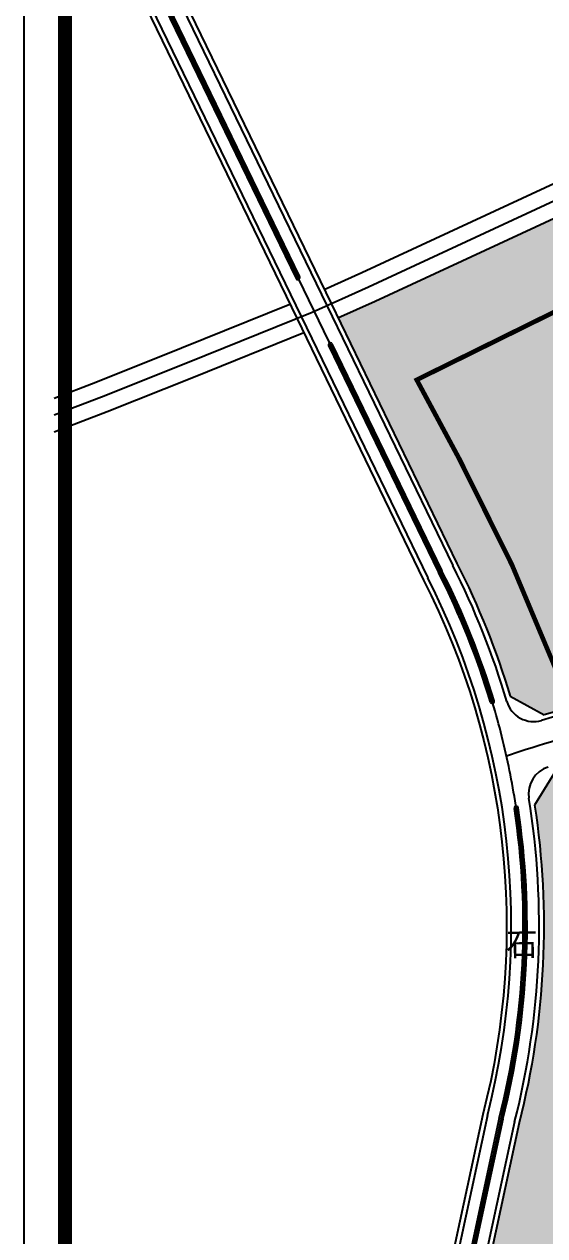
# Model space of a CAD drawing. Extents: x 2442 to 11417, y 1140 to 9206.
# Drawn here: x 2442 to 3001, y 5862 to 7163 of the extents above; entities that cross this region are included whole.
import ezdxf

# ---------------------------------------------------------------- set-up
doc = ezdxf.new("R2010")
doc.units = 0
doc.header["$LTSCALE"] = 1000
doc.header["$MEASUREMENT"] = 0
doc.linetypes.add('DASHDOT', pattern=[25.4, 12.7, -6.35, 0, -6.35])
for name, color, linetype in [('DL-ZX', 1, 'Continuous'), ('FGX', 212, 'Continuous'), ('RD-中线', 7, 'DASHDOT'), ('RD-侧石线', 5, 'Continuous'), ('RD-红线', 1, 'Continuous'), ('RD-绿线', 3, 'Continuous'), ('YD-G1', 100, 'Continuous'), ('YD-G2', 94, 'Continuous'), ('YD-W1', 181, 'Continuous'), ('路名', 7, 'Continuous')]:
    doc.layers.add(name, color=color, linetype=linetype)
doc.styles.add('黑体', font='simhei.ttf')

msp = doc.modelspace()

# ---------------------------------------------------------------- hatches: boundary and pattern name
at = {"layer": 'YD-G1'}
msp.add_hatch(color=256, dxfattribs=at).paths.add_polyline_path([(3611.451633703968, 5708.662433981141, 0.01330792072000938), (3620.384308282728, 5749.421325438768), (3580.185898033353, 5764.949069972006), (3464.565328965113, 5981.804769506019), (3441.666124259442, 5981.80476950605), (3442.896464511628, 5958.197964933267), (3466.819440649861, 5821.657623369399), (3463.047626633386, 5790.146022283782), (3436.466070908107, 5732.235911556643), (3398.720947912157, 5733.829820866463), (3372.139392186171, 5769.957205279416), (3334.925830920327, 5781.645523091678), (3284.952860787249, 5781.114219987851), (3244.549543672272, 5741.267713849777), (3220.094620336073, 5698.233739555749), (3226.442523579177, 5600.783252810206), (3192.41833270498, 5542.873317331606), (3158.394527278237, 5478.056441471639), (3128.62360117304, 5381.362606046806), (3084.498581009202, 5372.330803751947), (3046.221510814263, 5372.862106854422), (3028.678046375946, 5397.301173455258), (2980.300146902071, 5408.458188164335), (2954.734301950637, 5499.824623539141), (2935.595766852719, 5571.016786158546), (2957.928683426853, 5661.014134744482), (2994.611068430902, 5756.114236091506), (3005.243459439396, 5821.993542908031), (3047.293885526789, 5835.445920200622), (3112.152125977989, 5907.169561155041), (3113.224115224333, 5974.751245824575), (3077.605239148297, 6073.5702936632), (3060.075266127444, 6156.18284451088), (3049.7472912307, 6194.264917295067, 0.01294370497946412), (3048.556349989558, 6241.28102393862), (3066.757195343151, 6263.283609040313), (3159.144183584276, 6283.842279472254), (3177.928085023765, 6268.150377666697), (3178.124757262463, 6263.65782225023), (3188.254882184421, 6213.393254302488), (3214.836052441475, 6182.57872569269), (3255.239755025927, 6160.264696274997), (3314.250045508674, 6142.201091685833), (3350.932045044334, 6149.638984669826), (3380.702971150669, 6165.046248975245), (3409.94272099587, 6163.98364276897), (3423.764867854705, 6119.88706226756), (3466.826379089918, 6070.477450732457), (3459.383743930674, 6046.569687235693), (3440.238270391739, 6009.201310546646), (3440.62376357207, 6001.804769505929), (3476.567077325675, 6001.804769506059), (3594.333455686288, 5780.924431632214), (3623.954823968035, 5769.482361248473, 0.03621810677270752), (3634.233243481327, 5882.446907925591), (3547.589359758262, 5911.269407144488), (3547.589359757725, 5988.051420940966), (3505.19791964718, 6121.471934331754), (3592.240491588998, 6150.348246428965, 0.01969970908116367), (3569.984515297989, 6207.952654452121), (3501.579867541714, 6207.952654451833), (3442.165511119019, 6267.002757017985), (3341.171411053219, 6241.886542205481), (3275.806850146675, 6273.583245039172), (3213.347124557073, 6400.505231072915), (3191.605254459606, 6398.269357742282, 0.04690604553102048), (3013.494080406406, 6362.864760961769), (2989.925024619526, 6324.270526244373, -0.100477454016636), (2973.237313801161, 5983.07477526868), (2898.080230835802, 5634.212029532719, 0.07885671588347282), (2863.900524211673, 5291.352699381935), (2864.057081062656, 5288.786685466805), (2898.438368019684, 5260.943564630978), (2898.438480864355, 5260.943581506661), (3226.612571571695, 5310.021172753981), (3207.226803857571, 5439.650735462718), (3240.75912399576, 5515.2233634103), (3352.440299266846, 5669.927955056695), (3382.698272126434, 5674.452957078366), (3474.188418792466, 5670.589491153921)])
at = {"layer": 'YD-G2'}
h = msp.add_hatch(color=256, dxfattribs=at)
edge = h.paths.add_edge_path()
edge.add_line((3697.370632273802, 6559.415047922765), (3692.85844544604, 6578.899404982501))
edge.add_arc((3929.748253903432, 5555.970659346827), 1049.999999999408, 103.0387122054541, 104.4430607424017)
edge.add_line((3667.859608826642, 6572.786442848736), (3645.316976331967, 6566.980416254471))
edge.add_line((3645.316976331967, 6566.980416254471), (3609.559408560561, 6557.672436286995))
edge.add_line((3609.559408560561, 6557.672436286995), (3593.125719727617, 6553.394436613496))
edge.add_line((3593.125719727617, 6553.394436613496), (3587.947710727589, 6552.225591613285))
edge.add_line((3587.947710727589, 6552.225591613285), (3579.706617727577, 6550.023726613103))
edge.add_line((3579.706617727577, 6550.023726613103), (3544.648790511645, 6541.028756360824))
edge.add_line((3544.648790511643, 6541.028756360824), (3531.160628615404, 6537.571692244916))
edge.add_line((3531.160628615404, 6537.571692244916), (3522.435594130124, 6535.329972418791))
edge.add_line((3522.435594130124, 6535.329972418791), (3511.12720807181, 6532.416700963697))
edge.add_line((3511.12720807181, 6532.416700963697), (3497.080665870037, 6528.798100082038))
edge.add_line((3497.080665870037, 6528.798100082038), (3479.750559853381, 6524.337490993852))
edge.add_line((3479.750559853381, 6524.337490993852), (3465.347547571249, 6520.637438505789))
edge.add_line((3465.347547571249, 6520.637438505789), (3445.280911571601, 6515.546077505982))
edge.add_line((3445.280911571601, 6515.546077505982), (3439.0161285705, 6514.283294505746))
edge.add_line((3439.016128570498, 6514.283294505746), (3422.810186570725, 6511.730510505682))
edge.add_line((3422.810186570727, 6511.730510505682), (3416.431812570956, 6510.828304505744))
edge.add_line((3416.431812570954, 6510.828304505744), (3401.522730570814, 6509.5126185057))
edge.add_line((3401.522730570814, 6509.5126185057), (3385.504815931235, 6508.537707805465))
edge.add_line((3385.504815931235, 6508.537707805465), (3380.916410570891, 6508.406613505746))
edge.add_line((3380.91641057089, 6508.406613505746), (3363.045919570955, 6510.194587505722))
edge.add_line((3363.045919570955, 6510.194587505722), (3336.166179253381, 6514.385830556974))
edge.add_line((3336.166179253381, 6514.385830556974), (3315.294570348666, 6517.940284044542))
edge.add_line((3315.294570348666, 6517.940284044542), (3286.806336072972, 6522.856461629737))
edge.add_line((3286.806336072972, 6522.856461629737), (3266.155450237517, 6526.40719830059))
edge.add_line((3266.155450237517, 6526.40719830059), (3249.606362594537, 6530.074163470415))
edge.add_line((3249.606362594539, 6530.074163470415), (3225.473480395391, 6536.459375798702))
edge.add_line((3225.473480395391, 6536.459375798702), (3226.146181390272, 6539.589597979561))
edge.add_line((3226.146181390272, 6539.589597979561), (3209.567717672375, 6543.53629550103))
edge.add_line((3209.567717672375, 6543.53629550103), (3200.30458075446, 6545.554186725993))
edge.add_line((3200.304580754462, 6545.554186725993), (3182.870012693922, 6547.552532190457))
edge.add_line((3182.87001269392, 6547.552532190457), (3164.822938186819, 6546.265034244862))
edge.add_line((3164.822938186819, 6546.265034244862), (3146.055686597017, 6540.712362615394))
edge.add_line((3146.055686597019, 6540.712362615394), (3131.304163837691, 6533.02478596568))
edge.add_line((3131.304163837691, 6533.02478596568), (3021.080704089312, 6450.268407021648))
edge.add_line((3021.080704089312, 6450.268407021648), (2965.562963365866, 6582.411915855956))
edge.add_line((2965.562963365866, 6582.411915855956), (2908.849048509093, 6696.5384398466))
edge.add_line((2908.849048509093, 6696.5384398466), (2863.223773654841, 6781.251659055707))
edge.add_line((2863.223773654841, 6781.251659055707), (3400.248813995917, 7046.237573751714))
edge.add_line((3400.248813995917, 7046.237573751714), (3477.251837871318, 6956.691479056452))
edge.add_arc((3536.269131882229, 7006.923032960642), 77.49999999999986, 117.82251640942789, 220.4021955667086, ccw=False)
edge.add_line((3500.097228918003, 7075.463848800157), (3561.84765071835, 7108.052172093434))
edge.add_line((3561.84765071835, 7108.052172093434), (3878.42400479129, 7270.735379996549))
edge.add_line((3878.42400479129, 7270.735379996549), (3967.455656759004, 7309.428304088927))
edge.add_line((3967.455656759003, 7309.428304088927), (3979.192146944108, 7314.411857503028))
edge.add_line((3979.192146944108, 7314.411857503028), (3992.987513983435, 7335.274523424045))
edge.add_line((3992.987513983435, 7335.274523424045), (3992.907128075105, 7440.284627835356))
edge.add_line((3992.907128075105, 7440.284627835356), (3923.838989827485, 7410.956885832454))
edge.add_line((3923.838989827487, 7410.956885832454), (3831.099914191991, 7370.652725068991))
edge.add_line((3831.099914191989, 7370.652725068991), (3510.806241643651, 7206.059250379605))
edge.add_line((3510.806241643653, 7206.059250379605), (3375.539085844393, 7134.673020592435))
edge.add_line((3375.539085844393, 7134.673020592435), (3237.461786935193, 7063.104995649179))
edge.add_line((3237.461786935191, 7063.104995649179), (3143.616326979316, 7017.376367312003))
edge.add_line((3143.616326979316, 7017.376367312003), (3054.865336366916, 6975.428835983951))
edge.add_line((3054.865336366916, 6975.428835983951), (2818.507081464675, 6865.768191956518))
edge.add_line((2818.507081464675, 6865.768191956518), (2778.612970477196, 6847.84059127358))
edge.add_line((2778.612970477194, 6847.84059127358), (2906.44618980154, 6584.003272136689))
edge.add_arc((2141.215691364474, 6194.774499287637), 858.5317427747333, 16.703447588468293, 26.959824334057316, ccw=False)
edge.add_line((2963.521860779474, 6441.532107263261), (3000.296534532923, 6421.532198656534))
edge.add_arc((3290.834034603849, 5433.358144629348), 1029.999999999994, 95.87149834787658, 106.38410080578649, ccw=False)
edge.add_line((3185.467391770268, 6457.954587419371), (3303.744722011954, 6470.117898446447))
edge.add_arc((3199.401056293211, 7484.766802956952), 1019.999999999997, 275.8714983478796, 284.4430607424024)
edge.add_line((3453.807168653675, 6497.002898983119), (3672.847963970933, 6553.418523162966))
edge.add_arc((3929.748253903472, 5555.970659346593), 1029.999999999645, 103.03871220545341, 104.44306074240251, ccw=False)
at = {"layer": 'YD-W1'}
msp.add_hatch(color=256, dxfattribs=at).paths.add_polyline_path([(3477.251837871308, 6956.691479056304), (3400.248813995915, 7046.237573751712), (2863.223773654841, 6781.251659055705), (2908.849048509112, 6696.538439846574), (2965.562963365865, 6582.411915855965), (3021.080704089312, 6450.268407021649), (3131.304163837689, 6533.024785965682), (3146.055686597012, 6540.71236261539), (3164.822938186815, 6546.265034244863), (3182.870012693924, 6547.552532190458), (3200.304580754466, 6545.554186725989), (3209.56771767226, 6543.53629550104), (3226.146181390272, 6539.589597979561), (3225.473480395391, 6536.459375798703), (3249.606362594535, 6530.074163470415), (3266.1554502375, 6526.407198300588), (3286.806336072972, 6522.856461629737), (3315.294570348822, 6517.94028404439), (3336.166179253321, 6514.385830556993), (3383.334410703275, 6666.228395168205), (3410.35738423845, 6673.683883997613), (3413.788304386311, 6712.832812949083), (3429.422101870703, 6716.844571692869), (3494.329523318098, 6733.500525329728), (3559.237008834834, 6750.156238690019), (3580.96227299999, 6753.295462000652), (3638.601725542847, 6767.120720853325)])

# ---------------------------------------------------------------- linework, layer by layer
at = {"color": 1, "linetype": 'Continuous', "const_width": 5, "flags": 128}
msp.add_lwpolyline([(3021.080704089312, 6450.268407021649), (2965.562963365868, 6582.411915855948), (2908.849048509088, 6696.538439846598), (2863.223773654841, 6781.251659055706), (3400.248813995917, 7046.237573751714)], dxfattribs=at)
at = {"layer": 'DL-ZX', "color": 0}
msp.add_lwpolyline([(2441.528672713594, 9205.760137742089), (10646.55832251512, 9205.760137742089), (10646.55832251512, 2187.230568736437), (2441.528672713594, 2187.230568736437)], close=True, dxfattribs=at)
at = {"layer": 'DL-ZX', "color": 7, "const_width": 15}
msp.add_lwpolyline([(10616.09890074283, 9151.603718733415), (2485.33138872683, 9151.603718733415), (2485.33138872683, 2226.168721266091), (10616.09890074283, 2226.168721266091)], close=True, dxfattribs=at)
at = {"layer": 'FGX'}
msp.add_lwpolyline([(3336.166179253429, 6514.385830556974), (3315.294570348866, 6517.940284044482), (3286.806336072972, 6522.856461629737), (3266.155450237507, 6526.407198300585), (3249.606362594524, 6530.074163470417), (3225.473480395391, 6536.459375798702), (3226.146181390272, 6539.58959797956), (3209.567717672326, 6543.53629550105), (3200.304580754484, 6545.554186725989), (3182.870012693922, 6547.552532190457), (3164.822938186815, 6546.265034244861), (3146.055686597014, 6540.712362615392), (3131.304163837689, 6533.024785965681), (3021.080704089312, 6450.268407021649), (2965.562963365868, 6582.411915855948), (2908.849048509088, 6696.538439846598), (2863.223773654841, 6781.251659055706), (3400.248813995917, 7046.237573751714), (3477.251837871318, 6956.691479056452)], dxfattribs=at)
at = {"layer": 'RD-中线', "flags": 128}
msp.add_lwpolyline([(2473.781300400035, 6743.532823594392), (2524.590804514326, 6762.935142039066), (2616.887325921873, 6799.886644264371), (2751.057140934357, 6854.095192893273), (2811.445348738305, 6881.232423143316), (3047.655671404125, 6990.824432613137), (3136.260534385141, 7032.702897744521), (3229.825773115683, 7078.294981039266), (3367.66023050257, 7149.737136717602), (3502.953717170523, 7221.137262423589), (3823.819284868945, 7386.024624310316), (3917.128733376479, 7426.576667638546), (4038.798007324052, 7478.239926074897), (4128.544189756398, 7512.70131461285), (4165.467446266399, 7527.483776148802), (4212.113891943842, 7545.913252539628), (4288.278277497457, 7572.963404789091), (4365.734316644846, 7600.035645082671), (4441.939229316522, 7625.869983970987), (4483.712122002853, 7639.39678509272), (4534.090359790238, 7655.384604772473), (4558.680448335999, 7662.768203702817), (4656.862094908538, 7693.478494058444), (4756.347238285767, 7720.829151184308), (4802.33404680897, 7732.551445774373), (4901.668414570526, 7753.586640297863, -0.01997128627240731), (5209.990485058541, 7816.950801423667), (5216.305422979232, 7818.005384882844), (5284.300590530856, 7829.090223090687), (5370.384351078565, 7842.443257781362, -0.01037787082017066), (5827.975049966377, 7898.232067271832), (6046.820756021112, 7923.069510358559), (6432.233956105305, 7971.97049381935)], format="xyb", dxfattribs=at)
at = {"layer": 'RD-中线'}
for points in [[(2474.22921861312, 7430.195455579121), (2888.53244534439, 6575.107449288524, -0.182062166676204), (2953.764189432582, 5987.650328968844), (2878.62222904577, 5638.857778930976, 0.07876266502510072), (2843.935880535926, 5290.163648418185), (2920.998457508027, 4027.084814333143, -0.05732828391942588), (2892.34557485002, 3520.175388721957), (2697.149811940973, 2211.522542407043)], [(6377.874938791787, 7016.57200000093), (5727.945420785974, 7043.806720157228, 0.1379512792576534), (4147.077328709773, 6669.832112719373, -0.07350594465823158), (3873.351040768013, 6566.889318039734), (3718.385881960674, 6533.378428768345, 0.009777899448337195), (3680.330496687417, 6524.366643634324), (3461.289701370159, 6467.951019454476, -0.03741794478797261), (3306.813653356623, 6440.275283607903), (3188.536323114937, 6428.111972580827, 0.05498476638893671), (2974.184855312193, 6381.900867575398), (2959.693708951652, 6377.063331541385)]]:
    msp.add_lwpolyline(points, format="xyb", dxfattribs=at)
at = {"layer": 'RD-侧石线'}
for p, q in [((2473.781300400035, 7465.521167903505), (2766.63479958883, 6861.095475316546)), ((2473.781300400035, 7396.718676463168), (2739.042625918941, 6849.24097571033)), ((2766.634799588781, 6861.095475316525), (2901.967660159589, 6581.779509460055)), ((2739.042625918799, 6849.240975710271), (2875.097803483022, 6568.434206601502)), ((2939.159961125484, 5991.084848806627), (2864.028180756643, 5642.339552189547)), ((2968.368946409948, 5984.218263113003), (2893.215809580175, 5635.373834476321))]:
    msp.add_line(p, q, dxfattribs=at)
at = {"layer": 'RD-侧石线', "flags": 128}
for points in [[(2763.781756161687, 6878.451005727086), (2804.383616011994, 6896.696654330051), (3040.446006441287, 7006.22002924183), (3128.904741791133, 7048.029428176139), (3222.1897592963, 7093.484966429343), (3359.781375160621, 7164.801252842293), (3495.101192697306, 7236.215274467054), (3816.538655545841, 7401.396523552103), (3910.418476925475, 7442.196449445578), (4032.426905533837, 7494.003719876481), (4122.337652874439, 7528.52829923866), (4159.184847875269, 7543.280309064174), (4206.14400960656, 7561.833335986237), (4282.628980030748, 7588.997345511967), (4360.200626365029, 7616.109992539719), (4436.59135717044, 7642.0073259048), (4478.522342457331, 7655.585320205333), (4529.074448991974, 7671.628318119087), (4553.698347295402, 7679.022069013065), (4652.069918914171, 7709.791766127338), (4751.994062066715, 7737.263113959481), (4798.471948182405, 7749.110586973902), (4897.864535924695, 7770.158110247998, -0.01995157338209141), (5207.213054084636, 7833.722396747558)], [(2778.612970477194, 6847.84059127358), (2818.507081464732, 6865.768191956579), (3054.865336366969, 6975.42883598398), (3143.616326979272, 7017.376367311972), (3237.461786935182, 7063.104995649191), (3375.539085844466, 7134.673020592446), (3510.806241643688, 7206.059250379659), (3831.099914191986, 7370.652725068993), (3923.838989827473, 7410.956885832447), (4045.169109114206, 7462.476132273778), (4134.750726638184, 7496.874329987039), (4171.750044657525, 7511.687243233897), (4218.083774281227, 7529.993169093951), (4293.927574964117, 7556.929464065284), (4371.268006924787, 7583.961297625157), (4447.287101462549, 7609.732642036706), (4488.901901548503, 7623.208249979177), (4539.106270588563, 7639.140891425393), (4563.662549376546, 7646.514338391636), (4661.654270902785, 7677.165221990015), (4760.700414504829, 7704.395188408204), (4806.196145435541, 7715.992304573911), (4905.472902217512, 7737.015299309855, -0.01999112712901691), (5212.767866897937, 7800.17919789492)]]:
    msp.add_lwpolyline(points, format="xyb", dxfattribs=at)
for points in [[(2473.781300400035, 6761.730131203579), (2518.398880742683, 6778.767977117579), (2610.543887576343, 6815.658819515897), (2726.966927172525, 6862.697149282973)], [(2473.781300400035, 6725.33551598371), (2530.782728285967, 6747.102306960552), (2623.230764267395, 6784.114469013311), (2741.825516712786, 6832.030234601483)]]:
    msp.add_lwpolyline(points, dxfattribs=at)
at = {"layer": 'RD-侧石线'}
for centre, radius, start, end in [((2141.215691363876, 6194.774499287661), 853.5317427753268, 16.39797875575054, 26.96306775753597), ((2141.215691363876, 6194.774499287661), 823.5317427753535, 345.6800304855042, 26.9831444821025), ((3290.834034603853, 5433.358144629347), 1024.999999999995, 95.87149834782998, 106.635363957734), ((2988.808838839283, 6444.202238010401), 30, 196.3979787557505, 286.635363957734), ((3013.277414394481, 6336.678310781936), 30, 107.0802419510008, 189.2422899979312), ((2141.215691363643, 6194.774499287659), 853.5317427756144, 345.7183750529607, 9.2422899979312)]:
    msp.add_arc(centre, radius, start, end, dxfattribs=at)
at = {"layer": 'RD-红线'}
for points in [[(2473.781300400053, 7476.988249810697), (2771.197363319268, 6863.145798500261)], [(2473.781300400035, 7385.25159455673), (2734.396221942714, 6847.363691942208)], [(2963.521860779474, 6441.532107263261), (3000.296534532923, 6421.532198656534)], [(3013.494080406406, 6362.86476096177), (2989.925024619526, 6324.270526244373)]]:
    msp.add_lwpolyline(points, dxfattribs=at)
for points in [[(2771.197363319599, 6863.14579850041), (2906.446189801542, 6584.003272136689, -0.04478178517025188), (2963.521860779474, 6441.532107263261, -0.04478178517025188)], [(2734.396221942574, 6847.363691942151), (2870.619719579034, 6566.209523961122, -0.18224091502655), (2934.292004995452, 5992.230245636638), (2859.163395641284, 5643.499668189203, 0.07867110388269627), (2823.971252551695, 5288.974340203193), (2901.033826710158, 4025.895552182439, -0.05735108977643474), (2872.598315560455, 3523.353213494048), (2846.640415959344, 3349.323415456922), (2819.033750314096, 3331.870493735122), (2473.781300400035, 3437.993145703835)], [(3787.238823266565, 6592.486280636298), (3782.299942964755, 6577.89314299052), (3712.045010802374, 6562.700661851005, 0.009777899448337122), (3672.847963970933, 6553.418523162966), (3453.807168653675, 6497.002898983119, -0.03741794478797261), (3303.744722011954, 6470.117898446447), (3185.467391770268, 6457.954587419371, 0.04590207934013201), (3000.296534532923, 6421.532198656534)], [(2989.925024619526, 6324.270526244373, -0.1004774540166407), (2973.237313801159, 5983.074775268665), (2898.080230835802, 5634.212029532719, 0.07885671588347094), (2863.900524211673, 5291.352699381943), (2864.057081062656, 5288.786685466807), (2898.438368019684, 5260.94356463098), (2898.438480864355, 5260.943581506661)]]:
    msp.add_lwpolyline(points, format="xyb", dxfattribs=at)
at = {"layer": 'RD-绿线'}
for p, q in [((2474.184426791369, 7434.87473500127), (2737.305743085506, 6891.813838426659)), ((2474.274010434674, 7425.516176155992), (2733.70601596316, 6890.069715539057)), ((2772.188200824568, 6819.81929598009), (2890.323774550807, 6575.997124942001)), ((2768.588473702219, 6818.075173092953), (2886.741126322666, 6574.217752613328)), ((2951.81692813603, 5988.108121720996), (2876.676382761179, 5639.322139859598)), ((2955.711460126769, 5987.192579837695), (2880.568067015038, 5638.393379404246))]:
    msp.add_line(p, q, dxfattribs=at)
for centre, radius, start, end in [((2735.505879524329, 6890.941776983324), 2.000000000000153, 205.8508984488699, 25.85089844886988), ((2770.388337263392, 6818.947234536754), 2.000000000000153, 25.85089844886988, 205.8508984488699), ((2141.215691360514, 6194.774499280554), 836.5317427780399, 16.70344758896649, 26.97431203004465), ((2141.215691383619, 6194.774499287294), 840.5317427542462, 16.70344758896649, 26.9716356500154), ((2944.365756734669, 6435.783744199516), 1.999999999950302, 196.7034475888866, 16.70344758896649), ((2141.215691363017, 6194.774499280577), 836.5317427757291, 345.6968996616628, 8.675278042762725), ((2141.215691363308, 6194.77449928058), 840.5317427755102, 345.7020112605014, 8.675278042762725), ((2970.153843397027, 6321.253840417987), 2.000000006264919, 8.675278042762725, 188.6816661805882)]:
    msp.add_arc(centre, radius, start, end, dxfattribs=at)

# ---------------------------------------------------------------- texts
at = {"layer": '路名', "style": '黑体'}
msp.add_text('石', height=25, rotation=0.5484399892900174, dxfattribs=at).set_placement((2959.249306612814, 6162.525657529502))

doc.saveas('drawing.dxf')
